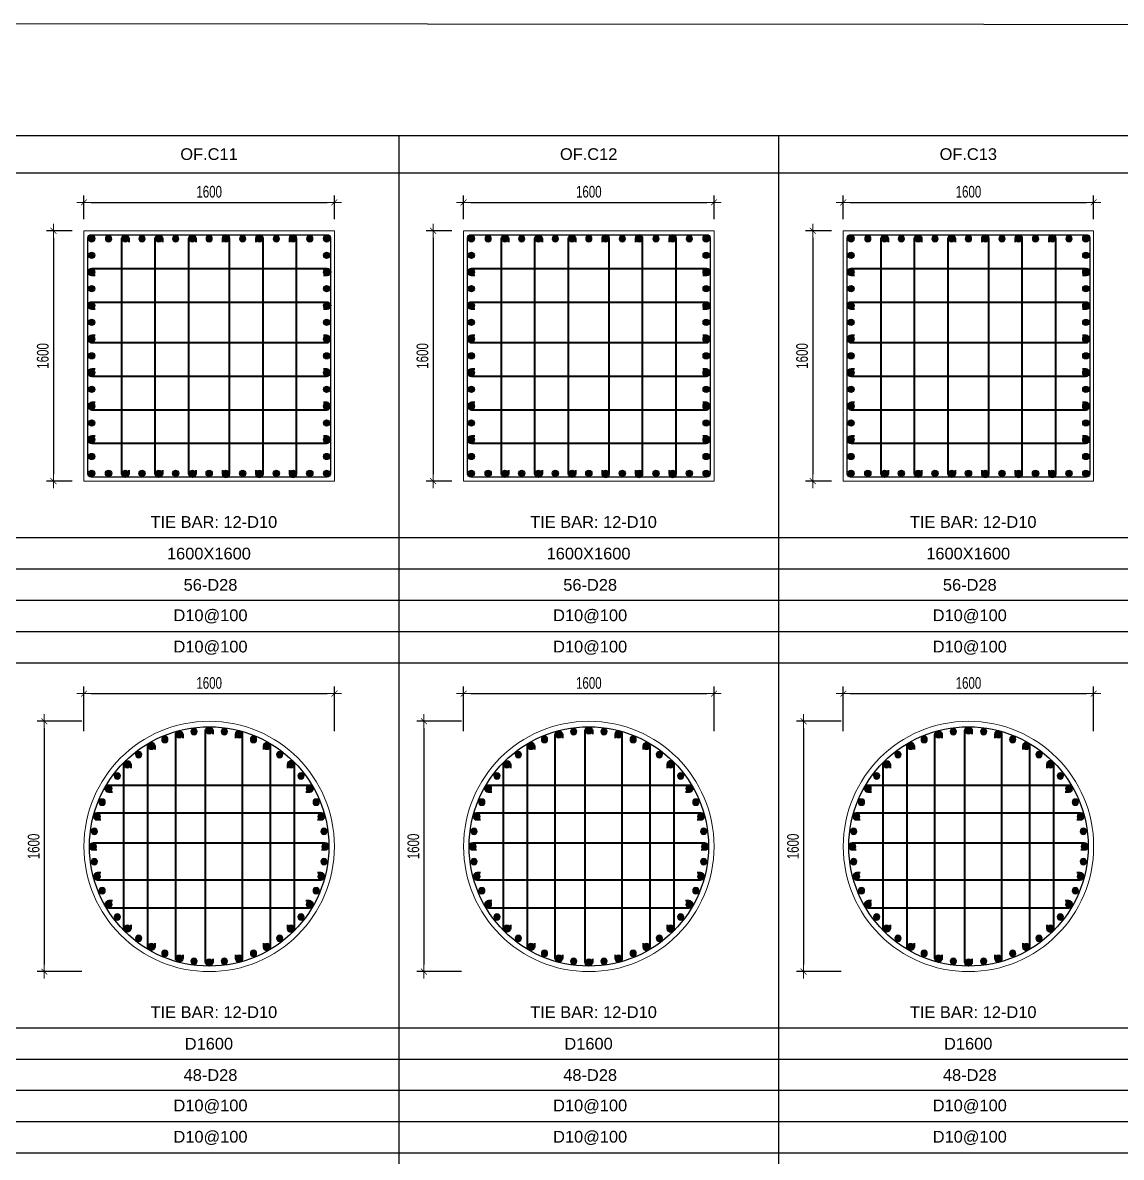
# Model space of a CAD drawing. Header units: millimetres. Extents: x 49323 to 406889, y -6102 to 181761.
# Drawn here: x 315557 to 322577, y 77363 to 84614 of the extents above; entities that cross this region are included whole.
import ezdxf
from ezdxf.enums import TextEntityAlignment as Align

# ---------------------------------------------------------------- set-up
doc = ezdxf.new("R2010")
doc.units = ezdxf.units.MM
doc.linetypes.add('CENTER2', pattern=[1.125, 0.75, -0.125, 0.125, -0.125])
doc.layers.get('Defpoints').update_dxf_attribs({"color": 151, "lineweight": 9})
for name, color, linetype in [('2', 2, 'Continuous'), ('A-ANNO-LEAD', 4, 'Continuous'), ('CEN', 1, 'CENTER2'), ('STL', 3, 'Continuous'), ('TIT1', 3, 'Continuous')]:
    doc.layers.add(name, color=color, linetype=linetype)
for name, color, linetype, lineweight in [('NDC_S_CONTINUOUS', 3, 'Continuous', 20), ('NDC_S_DIM', 1, 'Continuous', 15), ('NDC_S_STIRRUP', 4, 'Continuous', 40)]:
    doc.layers.add(name, color=color, linetype=linetype, lineweight=lineweight)
doc.styles.add('NDC_ARIAL', font='arial.ttf', dxfattribs={"width": 0.85})
doc.styles.add('NDC_DIM', font='', dxfattribs={"width": 0.75})
doc.styles.get('NDC_DIM').set_extended_font_data('Dotum')
doc.dimstyles.new('NDC_dim_30', dxfattribs={"dimscale": 30, "dimtxt": 2.5, "dimasz": 1.5, "dimexe": 1.5, "dimexo": 2.5, "dimgap": 1, "dimtad": 1, "dimdec": 0, "dimzin": 0, "dimdsep": 46, "dimtxsty": 'NDC_DIM', "dimblk": 'DIMMARK', "dimcen": 0.09, "dimdle": 1.2, "dimclrd": 1, "dimclre": 1, "dimclrt": 3, "dimadec": 0, "dimazin": 0, "dimtfac": 1, "dimtdec": 0, "dimtix": 1, "dimtofl": 0, "dimtmove": 0, "dimatfit": 3, "dimfxl": 8, "dimfxlon": 1, "dimtolj": 1, "dimtzin": 0, "dimarcsym": 0})

# ---------------------------------------------------------------- blocks, each defined once
blk = doc.blocks.new('8')
at = {"layer": '2'}
blk.add_hatch(color=256, dxfattribs=at).paths.add_polyline_path([(20, 0, 0.386127), (1.9, 19.9), (-1.9, 19.9, 0.386127), (-20, 0, 1)])
blk.add_circle((0, 0), 20, dxfattribs=at)
blk = doc.blocks.new('5')
at = {"layer": 'CEN', "rotation": 180}
blk.add_blockref('8', (0, 0), dxfattribs=at)
blk = doc.blocks.new('*U990')
at = {"layer": 'STL', "xscale": -1}
blk.add_blockref('5', (0, 0), dxfattribs=at)
blk = doc.blocks.new('*U991')
at = {"layer": 'NDC_S_DIM', "color": 0, "linetype": 'ByBlock', "lineweight": -2, "transparency": 16777216}
for p, rotation in [((296043.2, 68582), 7.500000000000014), ((296236.4, 68582), 352.5), ((295856.6, 68532), 22.49999999999999), ((295948.3, 68563.1), 15), ((296331.3, 68563.1), 344.9999999999999), ((296423, 68532), 337.4999999999999), ((295689.3, 68435.4), 37.50000000000001), ((295769.8, 68489.2), 29.99999999999999), ((296509.8, 68489.2), 329.9999999999999), ((296590.3, 68435.4), 322.5), ((295616.5, 68371.6), 45.00000000000001), ((296663, 68371.6), 315), ((295552.7, 68298.8), 52.49999999999999), ((296726.9, 68298.8), 307.5), ((295498.9, 68218.4), 59.99999999999999), ((296780.6, 68218.4), 300.0000000000001), ((295456.1, 68131.5), 67.5), ((296823.5, 68131.5), 292.4999999999999), ((295425, 68039.9), 75.00000000000001), ((296854.6, 68039.9), 285), ((295406.1, 67944.9), 82.50000000000001), ((296873.5, 67944.9), 277.5), ((295399.8, 67848.4), 90), ((296879.8, 67848.4), 270), ((295406.1, 67751.8), 97.5), ((296873.5, 67751.8), 262.5), ((295425, 67656.8), 105), ((296854.6, 67656.8), 255), ((295456.1, 67565.2), 112.5), ((296823.5, 67565.2), 247.5), ((295498.9, 67478.4), 120), ((296780.6, 67478.4), 240), ((295552.7, 67397.9), 127.5), ((296726.9, 67397.9), 232.5), ((295616.5, 67325.1), 135), ((296663, 67325.1), 225.0000000000001), ((295689.3, 67261.3), 142.5), ((295769.8, 67207.5), 150), ((296509.8, 67207.5), 210), ((296590.3, 67261.3), 217.5), ((295856.6, 67164.7), 157.5), ((295948.3, 67133.6), 165), ((296331.3, 67133.6), 195), ((296423, 67164.7), 202.5000000000001), ((296043.2, 67114.7), 172.5), ((296139.8, 67108.4), 180), ((296236.4, 67114.7), 187.5)]:
    blk.add_blockref('*U990', p, dxfattribs=dict(at, rotation=rotation))
blk.add_blockref('*U990', (296139.8, 68588.4), dxfattribs=at)
blk = doc.blocks.new('DIMMARK')
at = {"layer": 'NDC_S_DIM', "color": 1}
blk.add_line((-1.5, 0), (1, 0), dxfattribs=at)
at = {"layer": 'NDC_S_DIM', "color": 2, "const_width": 0.1}
blk.add_lwpolyline([(-0.42, -0.42), (0.42, 0.42)], dxfattribs=at)
blk = doc.blocks.new('*D992')
at = {"layer": 'Defpoints', "color": 0, "ltscale": 40, "transparency": 16777216}
for p in [(317548.4, 80326.2), (315948.4, 79349.3), (317548.4, 79349.3)]:
    blk.add_point(p, dxfattribs=at)
at = {"layer": 'NDC_S_DIM', "color": 1, "lineweight": -2, "ltscale": 40, "transparency": 16777216}
for p, q in [((315948.4, 80086.2), (315948.4, 80371.2)), ((317548.4, 80086.2), (317548.4, 80371.2)), ((315993.4, 80326.2), (317503.4, 80326.2))]:
    blk.add_line(p, q, dxfattribs=at)
at = {"layer": 'NDC_S_DIM', "color": 1, "lineweight": -2, "ltscale": 40, "transparency": 16777216, "xscale": 45, "yscale": 45, "zscale": 45, "rotation": 180}
blk.add_blockref('DIMMARK', (315948.4, 80326.2), dxfattribs=at)
at = {"layer": 'NDC_S_DIM', "color": 1, "lineweight": -2, "ltscale": 40, "transparency": 16777216, "xscale": 45, "yscale": 45, "zscale": 45}
blk.add_blockref('DIMMARK', (317548.4, 80326.2), dxfattribs=at)
at = {"layer": 'NDC_S_DIM', "color": 3, "ltscale": 40, "transparency": 16777216, "insert": (316748.4, 80393.7), "char_height": 75, "attachment_point": 5, "style": 'NDC_DIM'}
blk.add_mtext('\\A1;1600', dxfattribs=at)
blk = doc.blocks.new('*D993')
at = {"layer": 'Defpoints', "color": 0, "ltscale": 40, "transparency": 16777216}
for p in [(316748.4, 80149.3), (315694.9, 78549.3), (316748.4, 78549.3)]:
    blk.add_point(p, dxfattribs=at)
at = {"layer": 'NDC_S_DIM', "color": 1, "lineweight": -2, "ltscale": 40, "transparency": 16777216}
for p, q in [((315934.9, 80149.3), (315649.9, 80149.3)), ((315694.9, 80104.3), (315694.9, 78594.3)), ((315934.9, 78549.3), (315649.9, 78549.3))]:
    blk.add_line(p, q, dxfattribs=at)
at = {"layer": 'NDC_S_DIM', "color": 1, "lineweight": -2, "ltscale": 40, "transparency": 16777216, "xscale": 45, "yscale": 45, "zscale": 45}
for p, rotation in [((315694.9, 80149.3), 90), ((315694.9, 78549.3), 270)]:
    blk.add_blockref('DIMMARK', p, dxfattribs=dict(at, rotation=rotation))
at = {"layer": 'NDC_S_DIM', "color": 3, "ltscale": 40, "transparency": 16777216, "insert": (315627.3, 79349.3), "char_height": 75, "attachment_point": 5, "rotation": 90, "style": 'NDC_DIM'}
blk.add_mtext('\\A1;1600', dxfattribs=at)
blk = doc.blocks.new('*D1002')
at = {"layer": 'Defpoints', "color": 0, "ltscale": 40, "transparency": 16777216}
for p in [(317548.4, 83465.5), (315948.4, 83284), (317548.4, 83284)]:
    blk.add_point(p, dxfattribs=at)
at = {"layer": 'NDC_S_DIM', "color": 1, "lineweight": -2, "ltscale": 40, "transparency": 16777216}
for p, q in [((315948.4, 83359), (315948.4, 83510.5)), ((315993.4, 83465.5), (317503.4, 83465.5)), ((317548.4, 83359), (317548.4, 83510.5))]:
    blk.add_line(p, q, dxfattribs=at)
at = {"layer": 'NDC_S_DIM', "color": 1, "lineweight": -2, "ltscale": 40, "transparency": 16777216, "xscale": 45, "yscale": 45, "zscale": 45, "rotation": 180}
blk.add_blockref('DIMMARK', (315948.4, 83465.5), dxfattribs=at)
at = {"layer": 'NDC_S_DIM', "color": 1, "lineweight": -2, "ltscale": 40, "transparency": 16777216, "xscale": 45, "yscale": 45, "zscale": 45}
blk.add_blockref('DIMMARK', (317548.4, 83465.5), dxfattribs=at)
at = {"layer": 'NDC_S_DIM', "color": 3, "ltscale": 40, "transparency": 16777216, "insert": (316748.4, 83533.1), "char_height": 75, "attachment_point": 5, "style": 'NDC_DIM'}
blk.add_mtext('\\A1;1600', dxfattribs=at)
blk = doc.blocks.new('*D1003')
at = {"layer": 'Defpoints', "color": 0, "ltscale": 40, "transparency": 16777216}
for p in [(315948.4, 83284), (315753, 81684), (315948.4, 81684)]:
    blk.add_point(p, dxfattribs=at)
at = {"layer": 'NDC_S_DIM', "color": 1, "lineweight": -2, "ltscale": 40, "transparency": 16777216}
for p, q in [((315873.4, 83284), (315708, 83284)), ((315753, 83239), (315753, 81729)), ((315873.4, 81684), (315708, 81684))]:
    blk.add_line(p, q, dxfattribs=at)
at = {"layer": 'NDC_S_DIM', "color": 1, "lineweight": -2, "ltscale": 40, "transparency": 16777216, "xscale": 45, "yscale": 45, "zscale": 45}
for p, rotation in [((315753, 83284), 90), ((315753, 81684), 270)]:
    blk.add_blockref('DIMMARK', p, dxfattribs=dict(at, rotation=rotation))
at = {"layer": 'NDC_S_DIM', "color": 3, "ltscale": 40, "transparency": 16777216, "insert": (315685.5, 82484), "char_height": 75, "attachment_point": 5, "rotation": 90, "style": 'NDC_DIM'}
blk.add_mtext('\\A1;1600', dxfattribs=at)
blk = doc.blocks.new('*U998')
at = {"layer": 'STL', "xscale": -1, "rotation": 270}
blk.add_blockref('5', (0, 0), dxfattribs=at)
blk = doc.blocks.new('*U999')
at = {"layer": 'NDC_S_DIM', "color": 0, "linetype": 'ByBlock', "lineweight": -2, "transparency": 16777216}
for p in [(308769.8, 80184.3), (308877, 80184.3), (308984.2, 80184.3), (309091.4, 80184.3), (309198.6, 80184.3), (309305.7, 80184.3), (309412.9, 80184.3), (309520.1, 80184.3), (309627.3, 80184.3), (309734.4, 80184.3), (309841.6, 80184.3), (309948.8, 80184.3), (310056, 80184.3), (310163.1, 80184.3), (310270.3, 80184.3)]:
    blk.add_blockref('*U998', p, dxfattribs=at)
blk = doc.blocks.new('*U1000')
at = {"layer": 'STL', "xscale": -1, "rotation": 270}
blk.add_blockref('5', (0, 0), dxfattribs=at)
blk = doc.blocks.new('*U1001')
at = {"layer": 'NDC_S_DIM', "color": 0, "linetype": 'ByBlock', "lineweight": -2, "transparency": 16777216}
for p in [(308769.8, 80184.3), (308877, 80184.3), (308984.2, 80184.3), (309091.4, 80184.3), (309198.6, 80184.3), (309305.7, 80184.3), (309412.9, 80184.3), (309520.1, 80184.3), (309627.3, 80184.3), (309734.4, 80184.3), (309841.6, 80184.3), (309948.8, 80184.3), (310056, 80184.3), (310163.1, 80184.3), (310270.3, 80184.3)]:
    blk.add_blockref('*U1000', p, dxfattribs=at)
blk = doc.blocks.new('*U994')
at = {"layer": 'STL', "xscale": -1, "rotation": 270}
blk.add_blockref('5', (0, 0), dxfattribs=at)
blk = doc.blocks.new('*U995')
at = {"layer": 'NDC_S_DIM', "color": 0, "linetype": 'ByBlock', "lineweight": -2, "transparency": 16777216}
for p in [(308769.8, 80184.3), (308877, 80184.3), (308984.2, 80184.3), (309091.4, 80184.3), (309198.6, 80184.3), (309305.7, 80184.3), (309412.9, 80184.3), (309520.1, 80184.3), (309627.3, 80184.3), (309734.4, 80184.3), (309841.6, 80184.3), (309948.8, 80184.3), (310056, 80184.3), (310163.1, 80184.3), (310270.3, 80184.3)]:
    blk.add_blockref('*U994', p, dxfattribs=at)
blk = doc.blocks.new('*U996')
at = {"layer": 'STL', "xscale": -1, "rotation": 270}
blk.add_blockref('5', (0, 0), dxfattribs=at)
blk = doc.blocks.new('*U997')
at = {"layer": 'NDC_S_DIM', "color": 0, "linetype": 'ByBlock', "lineweight": -2, "transparency": 16777216}
for p in [(308769.8, 80184.3), (308877, 80184.3), (308984.2, 80184.3), (309091.4, 80184.3), (309198.6, 80184.3), (309305.7, 80184.3), (309412.9, 80184.3), (309520.1, 80184.3), (309627.3, 80184.3), (309734.4, 80184.3), (309841.6, 80184.3), (309948.8, 80184.3), (310056, 80184.3), (310163.1, 80184.3), (310270.3, 80184.3)]:
    blk.add_blockref('*U996', p, dxfattribs=at)
blk = doc.blocks.new('*U1058')
at = {"layer": 'STL', "xscale": -1}
blk.add_blockref('5', (0, 0), dxfattribs=at)
blk = doc.blocks.new('*U1059')
at = {"layer": 'NDC_S_DIM', "color": 0, "linetype": 'ByBlock', "lineweight": -2, "transparency": 16777216}
for p, rotation in [((296043.2, 68582), 7.500000000000014), ((296236.4, 68582), 352.5), ((295856.6, 68532), 22.49999999999999), ((295948.3, 68563.1), 15), ((296331.3, 68563.1), 344.9999999999999), ((296423, 68532), 337.4999999999999), ((295689.3, 68435.4), 37.50000000000001), ((295769.8, 68489.2), 29.99999999999999), ((296509.8, 68489.2), 329.9999999999999), ((296590.3, 68435.4), 322.5), ((295616.5, 68371.6), 45.00000000000001), ((296663, 68371.6), 315), ((295552.7, 68298.8), 52.49999999999999), ((296726.9, 68298.8), 307.5), ((295498.9, 68218.4), 59.99999999999999), ((296780.6, 68218.4), 300.0000000000001), ((295456.1, 68131.5), 67.5), ((296823.5, 68131.5), 292.4999999999999), ((295425, 68039.9), 75.00000000000001), ((296854.6, 68039.9), 285), ((295406.1, 67944.9), 82.50000000000001), ((296873.5, 67944.9), 277.5), ((295399.8, 67848.4), 90), ((296879.8, 67848.4), 270), ((295406.1, 67751.8), 97.5), ((296873.5, 67751.8), 262.5), ((295425, 67656.8), 105), ((296854.6, 67656.8), 255), ((295456.1, 67565.2), 112.5), ((296823.5, 67565.2), 247.5), ((295498.9, 67478.4), 120), ((296780.6, 67478.4), 240), ((295552.7, 67397.9), 127.5), ((296726.9, 67397.9), 232.5), ((295616.5, 67325.1), 135), ((296663, 67325.1), 225.0000000000001), ((295689.3, 67261.3), 142.5), ((295769.8, 67207.5), 150), ((296509.8, 67207.5), 210), ((296590.3, 67261.3), 217.5), ((295856.6, 67164.7), 157.5), ((295948.3, 67133.6), 165), ((296331.3, 67133.6), 195), ((296423, 67164.7), 202.5000000000001), ((296043.2, 67114.7), 172.5), ((296139.8, 67108.4), 180), ((296236.4, 67114.7), 187.5)]:
    blk.add_blockref('*U1058', p, dxfattribs=dict(at, rotation=rotation))
blk.add_blockref('*U1058', (296139.8, 68588.4), dxfattribs=at)
blk = doc.blocks.new('*D1072')
at = {"layer": 'Defpoints', "color": 0, "ltscale": 40, "transparency": 16777216}
for p in [(319974.5, 80326.2), (318374.5, 79349.3), (319974.5, 79349.3)]:
    blk.add_point(p, dxfattribs=at)
at = {"layer": 'NDC_S_DIM', "color": 1, "lineweight": -2, "ltscale": 40, "transparency": 16777216}
for p, q in [((318374.5, 80086.2), (318374.5, 80371.2)), ((319974.5, 80086.2), (319974.5, 80371.2)), ((318419.5, 80326.2), (319929.5, 80326.2))]:
    blk.add_line(p, q, dxfattribs=at)
at = {"layer": 'NDC_S_DIM', "color": 1, "lineweight": -2, "ltscale": 40, "transparency": 16777216, "xscale": 45, "yscale": 45, "zscale": 45, "rotation": 180}
blk.add_blockref('DIMMARK', (318374.5, 80326.2), dxfattribs=at)
at = {"layer": 'NDC_S_DIM', "color": 1, "lineweight": -2, "ltscale": 40, "transparency": 16777216, "xscale": 45, "yscale": 45, "zscale": 45}
blk.add_blockref('DIMMARK', (319974.5, 80326.2), dxfattribs=at)
at = {"layer": 'NDC_S_DIM', "color": 3, "ltscale": 40, "transparency": 16777216, "insert": (319174.5, 80393.7), "char_height": 75, "attachment_point": 5, "style": 'NDC_DIM'}
blk.add_mtext('\\A1;1600', dxfattribs=at)
blk = doc.blocks.new('*D1073')
at = {"layer": 'Defpoints', "color": 0, "ltscale": 40, "transparency": 16777216}
for p in [(319174.5, 80149.3), (318120.9, 78549.3), (319174.5, 78549.3)]:
    blk.add_point(p, dxfattribs=at)
at = {"layer": 'NDC_S_DIM', "color": 1, "lineweight": -2, "ltscale": 40, "transparency": 16777216}
for p, q in [((318360.9, 80149.3), (318075.9, 80149.3)), ((318120.9, 80104.3), (318120.9, 78594.3)), ((318360.9, 78549.3), (318075.9, 78549.3))]:
    blk.add_line(p, q, dxfattribs=at)
at = {"layer": 'NDC_S_DIM', "color": 1, "lineweight": -2, "ltscale": 40, "transparency": 16777216, "xscale": 45, "yscale": 45, "zscale": 45}
for p, rotation in [((318120.9, 80149.3), 90), ((318120.9, 78549.3), 270)]:
    blk.add_blockref('DIMMARK', p, dxfattribs=dict(at, rotation=rotation))
at = {"layer": 'NDC_S_DIM', "color": 3, "ltscale": 40, "transparency": 16777216, "insert": (318053.4, 79349.3), "char_height": 75, "attachment_point": 5, "rotation": 90, "style": 'NDC_DIM'}
blk.add_mtext('\\A1;1600', dxfattribs=at)
blk = doc.blocks.new('*D1074')
at = {"layer": 'Defpoints', "color": 0, "ltscale": 40, "transparency": 16777216}
for p in [(319974.5, 83465.5), (318374.5, 83284), (319974.5, 83284)]:
    blk.add_point(p, dxfattribs=at)
at = {"layer": 'NDC_S_DIM', "color": 1, "lineweight": -2, "ltscale": 40, "transparency": 16777216}
for p, q in [((318374.5, 83359), (318374.5, 83510.5)), ((318419.5, 83465.5), (319929.5, 83465.5)), ((319974.5, 83359), (319974.5, 83510.5))]:
    blk.add_line(p, q, dxfattribs=at)
at = {"layer": 'NDC_S_DIM', "color": 1, "lineweight": -2, "ltscale": 40, "transparency": 16777216, "xscale": 45, "yscale": 45, "zscale": 45, "rotation": 180}
blk.add_blockref('DIMMARK', (318374.5, 83465.5), dxfattribs=at)
at = {"layer": 'NDC_S_DIM', "color": 1, "lineweight": -2, "ltscale": 40, "transparency": 16777216, "xscale": 45, "yscale": 45, "zscale": 45}
blk.add_blockref('DIMMARK', (319974.5, 83465.5), dxfattribs=at)
at = {"layer": 'NDC_S_DIM', "color": 3, "ltscale": 40, "transparency": 16777216, "insert": (319174.5, 83533.1), "char_height": 75, "attachment_point": 5, "style": 'NDC_DIM'}
blk.add_mtext('\\A1;1600', dxfattribs=at)
blk = doc.blocks.new('*D1075')
at = {"layer": 'Defpoints', "color": 0, "ltscale": 40, "transparency": 16777216}
for p in [(318374.5, 83284), (318179.1, 81684), (318374.5, 81684)]:
    blk.add_point(p, dxfattribs=at)
at = {"layer": 'NDC_S_DIM', "color": 1, "lineweight": -2, "ltscale": 40, "transparency": 16777216}
for p, q in [((318299.5, 83284), (318134.1, 83284)), ((318179.1, 83239), (318179.1, 81729)), ((318299.5, 81684), (318134.1, 81684))]:
    blk.add_line(p, q, dxfattribs=at)
at = {"layer": 'NDC_S_DIM', "color": 1, "lineweight": -2, "ltscale": 40, "transparency": 16777216, "xscale": 45, "yscale": 45, "zscale": 45}
for p, rotation in [((318179.1, 83284), 90), ((318179.1, 81684), 270)]:
    blk.add_blockref('DIMMARK', p, dxfattribs=dict(at, rotation=rotation))
at = {"layer": 'NDC_S_DIM', "color": 3, "ltscale": 40, "transparency": 16777216, "insert": (318111.5, 82484), "char_height": 75, "attachment_point": 5, "rotation": 90, "style": 'NDC_DIM'}
blk.add_mtext('\\A1;1600', dxfattribs=at)
blk = doc.blocks.new('*U1064')
at = {"layer": 'STL', "xscale": -1, "rotation": 270}
blk.add_blockref('5', (0, 0), dxfattribs=at)
blk = doc.blocks.new('*U1065')
at = {"layer": 'NDC_S_DIM', "color": 0, "linetype": 'ByBlock', "lineweight": -2, "transparency": 16777216}
for p in [(308769.8, 80184.3), (308877, 80184.3), (308984.2, 80184.3), (309091.4, 80184.3), (309198.6, 80184.3), (309305.7, 80184.3), (309412.9, 80184.3), (309520.1, 80184.3), (309627.3, 80184.3), (309734.4, 80184.3), (309841.6, 80184.3), (309948.8, 80184.3), (310056, 80184.3), (310163.1, 80184.3), (310270.3, 80184.3)]:
    blk.add_blockref('*U1064', p, dxfattribs=at)
blk = doc.blocks.new('*U1066')
at = {"layer": 'STL', "xscale": -1, "rotation": 270}
blk.add_blockref('5', (0, 0), dxfattribs=at)
blk = doc.blocks.new('*U1067')
at = {"layer": 'NDC_S_DIM', "color": 0, "linetype": 'ByBlock', "lineweight": -2, "transparency": 16777216}
for p in [(308769.8, 80184.3), (308877, 80184.3), (308984.2, 80184.3), (309091.4, 80184.3), (309198.6, 80184.3), (309305.7, 80184.3), (309412.9, 80184.3), (309520.1, 80184.3), (309627.3, 80184.3), (309734.4, 80184.3), (309841.6, 80184.3), (309948.8, 80184.3), (310056, 80184.3), (310163.1, 80184.3), (310270.3, 80184.3)]:
    blk.add_blockref('*U1066', p, dxfattribs=at)
blk = doc.blocks.new('*U1060')
at = {"layer": 'STL', "xscale": -1, "rotation": 270}
blk.add_blockref('5', (0, 0), dxfattribs=at)
blk = doc.blocks.new('*U1061')
at = {"layer": 'NDC_S_DIM', "color": 0, "linetype": 'ByBlock', "lineweight": -2, "transparency": 16777216}
for p in [(308769.8, 80184.3), (308877, 80184.3), (308984.2, 80184.3), (309091.4, 80184.3), (309198.6, 80184.3), (309305.7, 80184.3), (309412.9, 80184.3), (309520.1, 80184.3), (309627.3, 80184.3), (309734.4, 80184.3), (309841.6, 80184.3), (309948.8, 80184.3), (310056, 80184.3), (310163.1, 80184.3), (310270.3, 80184.3)]:
    blk.add_blockref('*U1060', p, dxfattribs=at)
blk = doc.blocks.new('*U1062')
at = {"layer": 'STL', "xscale": -1, "rotation": 270}
blk.add_blockref('5', (0, 0), dxfattribs=at)
blk = doc.blocks.new('*U1063')
at = {"layer": 'NDC_S_DIM', "color": 0, "linetype": 'ByBlock', "lineweight": -2, "transparency": 16777216}
for p in [(308769.8, 80184.3), (308877, 80184.3), (308984.2, 80184.3), (309091.4, 80184.3), (309198.6, 80184.3), (309305.7, 80184.3), (309412.9, 80184.3), (309520.1, 80184.3), (309627.3, 80184.3), (309734.4, 80184.3), (309841.6, 80184.3), (309948.8, 80184.3), (310056, 80184.3), (310163.1, 80184.3), (310270.3, 80184.3)]:
    blk.add_blockref('*U1062', p, dxfattribs=at)
blk = doc.blocks.new('*U1080')
at = {"layer": 'STL', "xscale": -1}
blk.add_blockref('5', (0, 0), dxfattribs=at)
blk = doc.blocks.new('*U1081')
at = {"layer": 'NDC_S_DIM', "color": 0, "linetype": 'ByBlock', "lineweight": -2, "transparency": 16777216}
for p, rotation in [((296043.2, 68582), 7.500000000000014), ((296236.4, 68582), 352.5), ((295856.6, 68532), 22.49999999999999), ((295948.3, 68563.1), 15), ((296331.3, 68563.1), 344.9999999999999), ((296423, 68532), 337.4999999999999), ((295689.3, 68435.4), 37.50000000000001), ((295769.8, 68489.2), 29.99999999999999), ((296509.8, 68489.2), 329.9999999999999), ((296590.3, 68435.4), 322.5), ((295616.5, 68371.6), 45.00000000000001), ((296663, 68371.6), 315), ((295552.7, 68298.8), 52.49999999999999), ((296726.9, 68298.8), 307.5), ((295498.9, 68218.4), 59.99999999999999), ((296780.6, 68218.4), 300.0000000000001), ((295456.1, 68131.5), 67.5), ((296823.5, 68131.5), 292.4999999999999), ((295425, 68039.9), 75.00000000000001), ((296854.6, 68039.9), 285), ((295406.1, 67944.9), 82.50000000000001), ((296873.5, 67944.9), 277.5), ((295399.8, 67848.4), 90), ((296879.8, 67848.4), 270), ((295406.1, 67751.8), 97.5), ((296873.5, 67751.8), 262.5), ((295425, 67656.8), 105), ((296854.6, 67656.8), 255), ((295456.1, 67565.2), 112.5), ((296823.5, 67565.2), 247.5), ((295498.9, 67478.4), 120), ((296780.6, 67478.4), 240), ((295552.7, 67397.9), 127.5), ((296726.9, 67397.9), 232.5), ((295616.5, 67325.1), 135), ((296663, 67325.1), 225.0000000000001), ((295689.3, 67261.3), 142.5), ((295769.8, 67207.5), 150), ((296509.8, 67207.5), 210), ((296590.3, 67261.3), 217.5), ((295856.6, 67164.7), 157.5), ((295948.3, 67133.6), 165), ((296331.3, 67133.6), 195), ((296423, 67164.7), 202.5000000000001), ((296043.2, 67114.7), 172.5), ((296139.8, 67108.4), 180), ((296236.4, 67114.7), 187.5)]:
    blk.add_blockref('*U1080', p, dxfattribs=dict(at, rotation=rotation))
blk.add_blockref('*U1080', (296139.8, 68588.4), dxfattribs=at)
blk = doc.blocks.new('*D1094')
at = {"layer": 'Defpoints', "color": 0, "ltscale": 40, "transparency": 16777216}
for p in [(322400.6, 80326.2), (320800.6, 79349.3), (322400.6, 79349.3)]:
    blk.add_point(p, dxfattribs=at)
at = {"layer": 'NDC_S_DIM', "color": 1, "lineweight": -2, "ltscale": 40, "transparency": 16777216}
for p, q in [((320800.6, 80086.2), (320800.6, 80371.2)), ((322400.6, 80086.2), (322400.6, 80371.2)), ((320845.6, 80326.2), (322355.6, 80326.2))]:
    blk.add_line(p, q, dxfattribs=at)
at = {"layer": 'NDC_S_DIM', "color": 1, "lineweight": -2, "ltscale": 40, "transparency": 16777216, "xscale": 45, "yscale": 45, "zscale": 45, "rotation": 180}
blk.add_blockref('DIMMARK', (320800.6, 80326.2), dxfattribs=at)
at = {"layer": 'NDC_S_DIM', "color": 1, "lineweight": -2, "ltscale": 40, "transparency": 16777216, "xscale": 45, "yscale": 45, "zscale": 45}
blk.add_blockref('DIMMARK', (322400.6, 80326.2), dxfattribs=at)
at = {"layer": 'NDC_S_DIM', "color": 3, "ltscale": 40, "transparency": 16777216, "insert": (321600.6, 80393.7), "char_height": 75, "attachment_point": 5, "style": 'NDC_DIM'}
blk.add_mtext('\\A1;1600', dxfattribs=at)
blk = doc.blocks.new('*D1095')
at = {"layer": 'Defpoints', "color": 0, "ltscale": 40, "transparency": 16777216}
for p in [(321600.6, 80149.3), (320547, 78549.3), (321600.6, 78549.3)]:
    blk.add_point(p, dxfattribs=at)
at = {"layer": 'NDC_S_DIM', "color": 1, "lineweight": -2, "ltscale": 40, "transparency": 16777216}
for p, q in [((320787, 80149.3), (320502, 80149.3)), ((320547, 80104.3), (320547, 78594.3)), ((320787, 78549.3), (320502, 78549.3))]:
    blk.add_line(p, q, dxfattribs=at)
at = {"layer": 'NDC_S_DIM', "color": 1, "lineweight": -2, "ltscale": 40, "transparency": 16777216, "xscale": 45, "yscale": 45, "zscale": 45}
for p, rotation in [((320547, 80149.3), 90), ((320547, 78549.3), 270)]:
    blk.add_blockref('DIMMARK', p, dxfattribs=dict(at, rotation=rotation))
at = {"layer": 'NDC_S_DIM', "color": 3, "ltscale": 40, "transparency": 16777216, "insert": (320479.5, 79349.3), "char_height": 75, "attachment_point": 5, "rotation": 90, "style": 'NDC_DIM'}
blk.add_mtext('\\A1;1600', dxfattribs=at)
blk = doc.blocks.new('*D1096')
at = {"layer": 'Defpoints', "color": 0, "ltscale": 40, "transparency": 16777216}
for p in [(322400.6, 83465.5), (320800.6, 83284), (322400.6, 83284)]:
    blk.add_point(p, dxfattribs=at)
at = {"layer": 'NDC_S_DIM', "color": 1, "lineweight": -2, "ltscale": 40, "transparency": 16777216}
for p, q in [((320800.6, 83359), (320800.6, 83510.5)), ((320845.6, 83465.5), (322355.6, 83465.5)), ((322400.6, 83359), (322400.6, 83510.5))]:
    blk.add_line(p, q, dxfattribs=at)
at = {"layer": 'NDC_S_DIM', "color": 1, "lineweight": -2, "ltscale": 40, "transparency": 16777216, "xscale": 45, "yscale": 45, "zscale": 45, "rotation": 180}
blk.add_blockref('DIMMARK', (320800.6, 83465.5), dxfattribs=at)
at = {"layer": 'NDC_S_DIM', "color": 1, "lineweight": -2, "ltscale": 40, "transparency": 16777216, "xscale": 45, "yscale": 45, "zscale": 45}
blk.add_blockref('DIMMARK', (322400.6, 83465.5), dxfattribs=at)
at = {"layer": 'NDC_S_DIM', "color": 3, "ltscale": 40, "transparency": 16777216, "insert": (321600.6, 83533.1), "char_height": 75, "attachment_point": 5, "style": 'NDC_DIM'}
blk.add_mtext('\\A1;1600', dxfattribs=at)
blk = doc.blocks.new('*D1097')
at = {"layer": 'Defpoints', "color": 0, "ltscale": 40, "transparency": 16777216}
for p in [(320800.6, 83284), (320605.2, 81684), (320800.6, 81684)]:
    blk.add_point(p, dxfattribs=at)
at = {"layer": 'NDC_S_DIM', "color": 1, "lineweight": -2, "ltscale": 40, "transparency": 16777216}
for p, q in [((320725.6, 83284), (320560.2, 83284)), ((320605.2, 83239), (320605.2, 81729)), ((320725.6, 81684), (320560.2, 81684))]:
    blk.add_line(p, q, dxfattribs=at)
at = {"layer": 'NDC_S_DIM', "color": 1, "lineweight": -2, "ltscale": 40, "transparency": 16777216, "xscale": 45, "yscale": 45, "zscale": 45}
for p, rotation in [((320605.2, 83284), 90), ((320605.2, 81684), 270)]:
    blk.add_blockref('DIMMARK', p, dxfattribs=dict(at, rotation=rotation))
at = {"layer": 'NDC_S_DIM', "color": 3, "ltscale": 40, "transparency": 16777216, "insert": (320537.6, 82484), "char_height": 75, "attachment_point": 5, "rotation": 90, "style": 'NDC_DIM'}
blk.add_mtext('\\A1;1600', dxfattribs=at)
blk = doc.blocks.new('*U1086')
at = {"layer": 'STL', "xscale": -1, "rotation": 270}
blk.add_blockref('5', (0, 0), dxfattribs=at)
blk = doc.blocks.new('*U1087')
at = {"layer": 'NDC_S_DIM', "color": 0, "linetype": 'ByBlock', "lineweight": -2, "transparency": 16777216}
for p in [(308769.8, 80184.3), (308877, 80184.3), (308984.2, 80184.3), (309091.4, 80184.3), (309198.6, 80184.3), (309305.7, 80184.3), (309412.9, 80184.3), (309520.1, 80184.3), (309627.3, 80184.3), (309734.4, 80184.3), (309841.6, 80184.3), (309948.8, 80184.3), (310056, 80184.3), (310163.1, 80184.3), (310270.3, 80184.3)]:
    blk.add_blockref('*U1086', p, dxfattribs=at)
blk = doc.blocks.new('*U1088')
at = {"layer": 'STL', "xscale": -1, "rotation": 270}
blk.add_blockref('5', (0, 0), dxfattribs=at)
blk = doc.blocks.new('*U1089')
at = {"layer": 'NDC_S_DIM', "color": 0, "linetype": 'ByBlock', "lineweight": -2, "transparency": 16777216}
for p in [(308769.8, 80184.3), (308877, 80184.3), (308984.2, 80184.3), (309091.4, 80184.3), (309198.6, 80184.3), (309305.7, 80184.3), (309412.9, 80184.3), (309520.1, 80184.3), (309627.3, 80184.3), (309734.4, 80184.3), (309841.6, 80184.3), (309948.8, 80184.3), (310056, 80184.3), (310163.1, 80184.3), (310270.3, 80184.3)]:
    blk.add_blockref('*U1088', p, dxfattribs=at)
blk = doc.blocks.new('*U1082')
at = {"layer": 'STL', "xscale": -1, "rotation": 270}
blk.add_blockref('5', (0, 0), dxfattribs=at)
blk = doc.blocks.new('*U1083')
at = {"layer": 'NDC_S_DIM', "color": 0, "linetype": 'ByBlock', "lineweight": -2, "transparency": 16777216}
for p in [(308769.8, 80184.3), (308877, 80184.3), (308984.2, 80184.3), (309091.4, 80184.3), (309198.6, 80184.3), (309305.7, 80184.3), (309412.9, 80184.3), (309520.1, 80184.3), (309627.3, 80184.3), (309734.4, 80184.3), (309841.6, 80184.3), (309948.8, 80184.3), (310056, 80184.3), (310163.1, 80184.3), (310270.3, 80184.3)]:
    blk.add_blockref('*U1082', p, dxfattribs=at)
blk = doc.blocks.new('*U1084')
at = {"layer": 'STL', "xscale": -1, "rotation": 270}
blk.add_blockref('5', (0, 0), dxfattribs=at)
blk = doc.blocks.new('*U1085')
at = {"layer": 'NDC_S_DIM', "color": 0, "linetype": 'ByBlock', "lineweight": -2, "transparency": 16777216}
for p in [(308769.8, 80184.3), (308877, 80184.3), (308984.2, 80184.3), (309091.4, 80184.3), (309198.6, 80184.3), (309305.7, 80184.3), (309412.9, 80184.3), (309520.1, 80184.3), (309627.3, 80184.3), (309734.4, 80184.3), (309841.6, 80184.3), (309948.8, 80184.3), (310056, 80184.3), (310163.1, 80184.3), (310270.3, 80184.3)]:
    blk.add_blockref('*U1084', p, dxfattribs=at)

msp = doc.modelspace()

# ---------------------------------------------------------------- linework, layer by layer
at = {"layer": 'A-ANNO-LEAD'}
msp.add_lwpolyline([(303919.1, 67994), (325254.1, 67980.8), (325254.1, 84600.8), (303919.1, 84614)], close=True, dxfattribs=at)
at = {"layer": 'NDC_S_CONTINUOUS', "ltscale": 70}
for points in [[(317548.4, 83284), (317548.4, 81684), (315948.4, 81684), (315948.4, 83284), (317548.4, 83284)], [(319974.5, 83284), (319974.5, 81684), (318374.5, 81684), (318374.5, 83284), (319974.5, 83284)], [(322400.6, 83284), (322400.6, 81684), (320800.6, 81684), (320800.6, 83284), (322400.6, 83284)]]:
    msp.add_lwpolyline(points, dxfattribs=at)
for centre in [(316748.4, 79349.3), (319174.5, 79349.3), (321600.6, 79349.3)]:
    msp.add_circle(centre, 800, dxfattribs=at)
at = {"layer": 'NDC_S_STIRRUP', "lineweight": -2, "ltscale": 1000}
for points in [[(317523.4, 83239), (317523.4, 81729, -0.414214), (317503.4, 81709), (315993.4, 81709, -0.414214), (315973.4, 81729), (315973.4, 83239, -0.414214), (315993.4, 83259), (317503.4, 83259, -0.414214)], [(319949.5, 83239), (319949.5, 81729, -0.414214), (319929.5, 81709), (318419.5, 81709, -0.414214), (318399.5, 81729), (318399.5, 83239, -0.414214), (318419.5, 83259), (319929.5, 83259, -0.414214)], [(322375.6, 83239), (322375.6, 81729, -0.414214), (322355.6, 81709), (320845.6, 81709, -0.414214), (320825.6, 81729), (320825.6, 83239, -0.414214), (320845.6, 83259), (322355.6, 83259, -0.414214)]]:
    msp.add_lwpolyline(points, format="xyb", close=True, dxfattribs=at)
at = {"layer": 'NDC_S_STIRRUP'}
for points in [[(316235, 81753.6), (316235, 81731.4, -1), (316190, 81731.4), (316190, 83233.5, -1), (316235, 83233.5), (316235, 83211.3)], [(316449.3, 81753.6), (316449.3, 81731.4, -1), (316404.3, 81731.4), (316404.3, 83233.5, -1), (316449.3, 83233.5), (316449.3, 83211.3)], [(316663.7, 81753.6), (316663.7, 81731.4, -1), (316618.7, 81731.4), (316618.7, 83233.5, -1), (316663.7, 83233.5), (316663.7, 83211.3)], [(316833, 81753.6), (316833, 81731.4, 1), (316878.1, 81731.4), (316878.1, 83233.5, 1), (316833, 83233.5), (316833, 83211.3)], [(317047.4, 81753.6), (317047.4, 81731.4, 1), (317092.4, 81731.4), (317092.4, 83233.5, 1), (317047.4, 83233.5), (317047.4, 83211.3)], [(317261.7, 81753.6), (317261.7, 81731.4, 1), (317306.8, 81731.4), (317306.8, 83233.5, 1), (317261.7, 83233.5), (317261.7, 83211.3)], [(318661.1, 81753.6), (318661.1, 81731.4, -1), (318616.1, 81731.4), (318616.1, 83233.5, -1), (318661.1, 83233.5), (318661.1, 83211.3)], [(318875.4, 81753.6), (318875.4, 81731.4, -1), (318830.4, 81731.4), (318830.4, 83233.5, -1), (318875.4, 83233.5), (318875.4, 83211.3)], [(319089.8, 81753.6), (319089.8, 81731.4, -1), (319044.8, 81731.4), (319044.8, 83233.5, -1), (319089.8, 83233.5), (319089.8, 83211.3)], [(319259.1, 81753.6), (319259.1, 81731.4, 1), (319304.1, 81731.4), (319304.1, 83233.5, 1), (319259.1, 83233.5), (319259.1, 83211.3)], [(319473.5, 81753.6), (319473.5, 81731.4, 1), (319518.5, 81731.4), (319518.5, 83233.5, 1), (319473.5, 83233.5), (319473.5, 83211.3)], [(319687.8, 81753.6), (319687.8, 81731.4, 1), (319732.9, 81731.4), (319732.9, 83233.5, 1), (319687.8, 83233.5), (319687.8, 83211.3)], [(321087.2, 81753.6), (321087.2, 81731.4, -1), (321042.2, 81731.4), (321042.2, 83233.5, -1), (321087.2, 83233.5), (321087.2, 83211.3)], [(321301.5, 81753.6), (321301.5, 81731.4, -1), (321256.5, 81731.4), (321256.5, 83233.5, -1), (321301.5, 83233.5), (321301.5, 83211.3)], [(321515.9, 81753.6), (321515.9, 81731.4, -1), (321470.9, 81731.4), (321470.9, 83233.5, -1), (321515.9, 83233.5), (321515.9, 83211.3)], [(321685.2, 81753.6), (321685.2, 81731.4, 1), (321730.2, 81731.4), (321730.2, 83233.5, 1), (321685.2, 83233.5), (321685.2, 83211.3)], [(321899.6, 81753.6), (321899.6, 81731.4, 1), (321944.6, 81731.4), (321944.6, 83233.5, 1), (321899.6, 83233.5), (321899.6, 83211.3)], [(322113.9, 81753.6), (322113.9, 81731.4, 1), (322158.9, 81731.4), (322158.9, 83233.5, 1), (322113.9, 83233.5), (322113.9, 83211.3)], [(316020.3, 82998.1), (315998.1, 82998.1, -1), (315998.1, 83043.1), (317500.2, 83043.1, -1), (317500.2, 82998.1), (317478, 82998.1)], [(318446.4, 82998.1), (318424.2, 82998.1, -1), (318424.2, 83043.1), (319926.3, 83043.1, -1), (319926.3, 82998.1), (319904.1, 82998.1)], [(320872.5, 82998.1), (320850.3, 82998.1, -1), (320850.3, 83043.1), (322352.4, 83043.1, -1), (322352.4, 82998.1), (322330.2, 82998.1)], [(316020.3, 82783.7), (315998.1, 82783.7, -1), (315998.1, 82828.7), (317500.2, 82828.7, -1), (317500.2, 82783.7), (317478, 82783.7)], [(318446.4, 82783.7), (318424.2, 82783.7, -1), (318424.2, 82828.7), (319926.3, 82828.7, -1), (319926.3, 82783.7), (319904.1, 82783.7)], [(320872.5, 82783.7), (320850.3, 82783.7, -1), (320850.3, 82828.7), (322352.4, 82828.7, -1), (322352.4, 82783.7), (322330.2, 82783.7)], [(316020.3, 82614.4), (315998.1, 82614.4, 1), (315998.1, 82569.3), (317500.2, 82569.3, 1), (317500.2, 82614.4), (317478, 82614.4)], [(318446.4, 82614.4), (318424.2, 82614.4, 1), (318424.2, 82569.3), (319926.3, 82569.3, 1), (319926.3, 82614.4), (319904.1, 82614.4)], [(320872.5, 82614.4), (320850.3, 82614.4, 1), (320850.3, 82569.3), (322352.4, 82569.3, 1), (322352.4, 82614.4), (322330.2, 82614.4)], [(316020.3, 82400), (315998.1, 82400, 1), (315998.1, 82355), (317500.2, 82355, 1), (317500.2, 82400), (317478, 82400)], [(318446.4, 82400), (318424.2, 82400, 1), (318424.2, 82355), (319926.3, 82355, 1), (319926.3, 82400), (319904.1, 82400)], [(320872.5, 82400), (320850.3, 82400, 1), (320850.3, 82355), (322352.4, 82355, 1), (322352.4, 82400), (322330.2, 82400)], [(316020.3, 82185.7), (315998.1, 82185.7, 1), (315998.1, 82140.6), (317500.2, 82140.6, 1), (317500.2, 82185.7), (317478, 82185.7)], [(318446.4, 82185.7), (318424.2, 82185.7, 1), (318424.2, 82140.6), (319926.3, 82140.6, 1), (319926.3, 82185.7), (319904.1, 82185.7)], [(320872.5, 82185.7), (320850.3, 82185.7, 1), (320850.3, 82140.6), (322352.4, 82140.6, 1), (322352.4, 82185.7), (322330.2, 82185.7)], [(316020.3, 81971.3), (315998.1, 81971.3, 1), (315998.1, 81926.3), (317500.2, 81926.3, 1), (317500.2, 81971.3), (317478, 81971.3)], [(318446.4, 81971.3), (318424.2, 81971.3, 1), (318424.2, 81926.3), (319926.3, 81926.3, 1), (319926.3, 81971.3), (319904.1, 81971.3)], [(320872.5, 81971.3), (320850.3, 81971.3, 1), (320850.3, 81926.3), (322352.4, 81926.3, 1), (322352.4, 81971.3), (322330.2, 81971.3)], [(316579.4, 78656.6), (316579.4, 78634.5, -1), (316534.3, 78634.5), (316534.3, 80064.1, -1), (316579.4, 80064.1), (316579.4, 80041.9)], [(316770.9, 78631.4), (316770.9, 78609.3, -1), (316725.9, 78609.3), (316725.9, 80089.3, -1), (316770.9, 80089.3), (316770.9, 80067.1)], [(316917.4, 78656.6), (316917.4, 78634.5, 1), (316962.4, 78634.5), (316962.4, 80064.1, 1), (316917.4, 80064.1), (316917.4, 80041.9)], [(319005.4, 78656.6), (319005.4, 78634.5, -1), (318960.4, 78634.5), (318960.4, 80064.1, -1), (319005.4, 80064.1), (319005.4, 80041.9)], [(319197, 78631.4), (319197, 78609.3, -1), (319152, 78609.3), (319152, 80089.3, -1), (319197, 80089.3), (319197, 80067.1)], [(319343.5, 78656.6), (319343.5, 78634.5, 1), (319388.5, 78634.5), (319388.5, 80064.1, 1), (319343.5, 80064.1), (319343.5, 80041.9)], [(321431.5, 78656.6), (321431.5, 78634.5, -1), (321386.5, 78634.5), (321386.5, 80064.1, -1), (321431.5, 80064.1), (321431.5, 80041.9)], [(321623.1, 78631.4), (321623.1, 78609.3, -1), (321578, 78609.3), (321578, 80089.3, -1), (321623.1, 80089.3), (321623.1, 80067.1)], [(321769.6, 78656.6), (321769.6, 78634.5, 1), (321814.6, 78634.5), (321814.6, 80064.1, 1), (321769.6, 80064.1), (321769.6, 80041.9)], [(316400.9, 78730.6), (316400.9, 78708.4, -1), (316355.9, 78708.4), (316355.9, 79990.1, -1), (316400.9, 79990.1), (316400.9, 79968)], [(317095.9, 78730.6), (317095.9, 78708.4, 1), (317140.9, 78708.4), (317140.9, 79990.1, 1), (317095.9, 79990.1), (317095.9, 79968)], [(318827, 78730.6), (318827, 78708.4, -1), (318782, 78708.4), (318782, 79990.1, -1), (318827, 79990.1), (318827, 79968)], [(319522, 78730.6), (319522, 78708.4, 1), (319567, 78708.4), (319567, 79990.1, 1), (319522, 79990.1), (319522, 79968)], [(321253.1, 78730.6), (321253.1, 78708.4, -1), (321208, 78708.4), (321208, 79990.1, -1), (321253.1, 79990.1), (321253.1, 79968)], [(321948, 78730.6), (321948, 78708.4, 1), (321993.1, 78708.4), (321993.1, 79990.1, 1), (321948, 79990.1), (321948, 79968)], [(316247.6, 78848.2), (316247.6, 78826, -1), (316202.6, 78826), (316202.6, 79872.5, -1), (316247.6, 79872.5), (316247.6, 79850.4)], [(317249.1, 78848.2), (317249.1, 78826, 1), (317294.1, 78826), (317294.1, 79872.5, 1), (317249.1, 79872.5), (317249.1, 79850.4)], [(318673.7, 78848.2), (318673.7, 78826, -1), (318628.7, 78826), (318628.7, 79872.5, -1), (318673.7, 79872.5), (318673.7, 79850.4)], [(319675.2, 78848.2), (319675.2, 78826, 1), (319720.2, 78826), (319720.2, 79872.5, 1), (319675.2, 79872.5), (319675.2, 79850.4)], [(321099.8, 78848.2), (321099.8, 78826, -1), (321054.8, 78826), (321054.8, 79872.5, -1), (321099.8, 79872.5), (321099.8, 79850.4)], [(322101.3, 78848.2), (322101.3, 78826, 1), (322146.3, 78826), (322146.3, 79872.5, 1), (322101.3, 79872.5), (322101.3, 79850.4)], [(316129.6, 79696.8), (316107.5, 79696.8, -1), (316107.5, 79741.8), (317389.2, 79741.8, -1), (317389.2, 79696.8), (317367.1, 79696.8)], [(318555.7, 79696.8), (318533.6, 79696.8, -1), (318533.6, 79741.8), (319815.3, 79741.8, -1), (319815.3, 79696.8), (319793.2, 79696.8)], [(320981.8, 79696.8), (320959.7, 79696.8, -1), (320959.7, 79741.8), (322241.4, 79741.8, -1), (322241.4, 79696.8), (322219.3, 79696.8)], [(316055.7, 79518.3), (316033.6, 79518.3, -1), (316033.6, 79563.3), (317463.2, 79563.3, -1), (317463.2, 79518.3), (317441, 79518.3)], [(318481.8, 79518.3), (318459.7, 79518.3, -1), (318459.7, 79563.3), (319889.2, 79563.3, -1), (319889.2, 79518.3), (319867.1, 79518.3)], [(320907.9, 79518.3), (320885.8, 79518.3, -1), (320885.8, 79563.3), (322315.3, 79563.3, -1), (322315.3, 79518.3), (322293.2, 79518.3)], [(316030.5, 79326.8), (316008.4, 79326.8, -1), (316008.4, 79371.8), (317488.4, 79371.8, -1), (317488.4, 79326.8), (317466.2, 79326.8)], [(318456.6, 79326.8), (318434.5, 79326.8, -1), (318434.5, 79371.8), (319914.5, 79371.8, -1), (319914.5, 79326.8), (319892.3, 79326.8)], [(320882.7, 79326.8), (320860.6, 79326.8, -1), (320860.6, 79371.8), (322340.6, 79371.8, -1), (322340.6, 79326.8), (322318.4, 79326.8)], [(316055.7, 79180.3), (316033.6, 79180.3, 1), (316033.6, 79135.3), (317463.2, 79135.3, 1), (317463.2, 79180.3), (317441, 79180.3)], [(318481.8, 79180.3), (318459.7, 79180.3, 1), (318459.7, 79135.3), (319889.2, 79135.3, 1), (319889.2, 79180.3), (319867.1, 79180.3)], [(320907.9, 79180.3), (320885.8, 79180.3, 1), (320885.8, 79135.3), (322315.3, 79135.3, 1), (322315.3, 79180.3), (322293.2, 79180.3)], [(316129.6, 79001.8), (316107.5, 79001.8, 1), (316107.5, 78956.8), (317389.2, 78956.8, 1), (317389.2, 79001.8), (317367.1, 79001.8)], [(318555.7, 79001.8), (318533.6, 79001.8, 1), (318533.6, 78956.8), (319815.3, 78956.8, 1), (319815.3, 79001.8), (319793.2, 79001.8)], [(320981.8, 79001.8), (320959.7, 79001.8, 1), (320959.7, 78956.8), (322241.4, 78956.8, 1), (322241.4, 79001.8), (322219.3, 79001.8)]]:
    msp.add_lwpolyline(points, format="xyb", dxfattribs=at)
at = {"layer": 'NDC_S_STIRRUP', "lineweight": -2, "ltscale": 1000}
for centre in [(316748.4, 79349.3), (319174.5, 79349.3), (321600.6, 79349.3)]:
    msp.add_circle(centre, 765, dxfattribs=at)
at = {"layer": 'TIT1', "color": 2}
msp.add_line((303919.1, 83894), (325254.1, 83894), dxfattribs=at)
at = {"layer": 'TIT1'}
for p, q in [((317961.4, 83894), (317961.4, 67994)), ((320387.5, 83894), (320387.5, 67994)), ((303919.1, 83654), (325254.1, 83654)), ((325254.1, 80521.3), (303919.1, 80521.3)), ((325254.1, 77388.6), (303919.1, 77388.6))]:
    msp.add_line(p, q, dxfattribs=at)
at = {"layer": 'TIT1', "color": 8}
for p, q in [((325254.1, 81321.3), (304547, 81321.3)), ((325254.1, 81121.3), (304547, 81121.3)), ((325254.1, 80921.3), (304547, 80921.3)), ((325254.1, 80721.3), (304547, 80721.3)), ((325254.1, 78188.6), (304547, 78188.6)), ((325254.1, 77988.6), (304547, 77988.6)), ((325254.1, 77788.6), (304547, 77788.6)), ((325254.1, 77588.6), (304976.2, 77588.6))]:
    msp.add_line(p, q, dxfattribs=at)

# ---------------------------------------------------------------- block references
at = {"layer": 'NDC_S_DIM', "xscale": -1}
for name, p, rotation in [('*U995', (235813.9, -227035.4), 270), ('*U997', (237314.3, -227035.4), 270), ('*U1061', (238240, -227035.4), 270), ('*U1063', (239740.4, -227035.4), 270), ('*U1083', (240666.1, -227035.4), 270), ('*U1085', (242166.5, -227035.4), 270), ('*U1001', (7228.3, 161918.7), 180), ('*U1067', (9654.4, 161918.7), 180), ('*U1089', (12080.5, 161918.7), 180)]:
    msp.add_blockref(name, p, dxfattribs=dict(at, rotation=rotation))
at = {"layer": 'NDC_S_DIM'}
for name, p in [('*U999', (7228.3, 3049.2)), ('*U1065', (9654.4, 3049.2)), ('*U1087', (12080.5, 3049.2)), ('*U991', (20608.6, 11500.9)), ('*U1059', (23034.7, 11500.9)), ('*U1081', (25460.8, 11500.9))]:
    msp.add_blockref(name, p, dxfattribs=at)

# ---------------------------------------------------------------- texts
at = {"layer": 'TIT1', "color": 2, "style": 'NDC_ARIAL'}
for s, p in [('OF.C11', (316747.4, 83774)), ('OF.C12', (319173.5, 83774)), ('OF.C13', (321599.6, 83774))]:
    msp.add_text(s, height=75, dxfattribs=at).set_placement(p, align=Align.MIDDLE)
at = {"layer": 'TIT1', "style": 'NDC_ARIAL'}
for s, p in [('TIE BAR: 12-D10', (316778.6, 81423)), ('TIE BAR: 12-D10', (319204.7, 81423)), ('TIE BAR: 12-D10', (321630.8, 81423)), ('1600X1600', (316746.8, 81221.1)), ('1600X1600', (319172.9, 81221.1)), ('1600X1600', (321599, 81221.1)), ('56-D28', (316756.9, 81021.1)), ('56-D28', (319183, 81021.1)), ('56-D28', (321609.1, 81021.1)), ('D10@100', (316756.9, 80821.1)), ('D10@100', (319183, 80821.1)), ('D10@100', (321609.1, 80821.1)), ('D10@100', (316756.9, 80621.1)), ('D10@100', (319183, 80621.1)), ('D10@100', (321609.1, 80621.1)), ('TIE BAR: 12-D10', (316778.6, 78290.3)), ('TIE BAR: 12-D10', (319204.7, 78290.3)), ('TIE BAR: 12-D10', (321630.8, 78290.3)), ('D1600', (316746.8, 78088.4)), ('D1600', (319172.9, 78088.4)), ('D1600', (321599, 78088.4)), ('48-D28', (316756.9, 77888.4)), ('48-D28', (319183, 77888.4)), ('48-D28', (321609.1, 77888.4)), ('D10@100', (316756.9, 77688.4)), ('D10@100', (319183, 77688.4)), ('D10@100', (321609.1, 77688.4)), ('D10@100', (316756.9, 77488.4)), ('D10@100', (319183, 77488.4)), ('D10@100', (321609.1, 77488.4))]:
    msp.add_text(s, height=75, dxfattribs=at).set_placement(p, align=Align.MIDDLE)

# ---------------------------------------------------------------- dimensions: what is measured, and where the dimension line sits
at = {"layer": 'NDC_S_DIM', "ltscale": 40}
for base, p1, p2, picture, middle in [((317548.4, 83465.5), (315948.4, 83284), (317548.4, 83284), '*D1002', (316748.4, 83533.1)), ((319974.5, 83465.5), (318374.5, 83284), (319974.5, 83284), '*D1074', (319174.5, 83533.1)), ((322400.6, 83465.5), (320800.6, 83284), (322400.6, 83284), '*D1096', (321600.6, 83533.1)), ((317548.4, 80326.2), (315948.4, 79349.3), (317548.4, 79349.3), '*D992', (316748.4, 80393.7)), ((319974.5, 80326.2), (318374.5, 79349.3), (319974.5, 79349.3), '*D1072', (319174.5, 80393.7)), ((322400.6, 80326.2), (320800.6, 79349.3), (322400.6, 79349.3), '*D1094', (321600.6, 80393.7))]:
    dim = msp.add_linear_dim(base=base, p1=p1, p2=p2, dimstyle='NDC_dim_30', dxfattribs=at)
    dim.commit()
    dim.dimension.update_dxf_attribs({"geometry": picture, "text_midpoint": middle})
for base, p1, p2, picture, middle in [((315753, 81684), (315948.4, 83284), (315948.4, 81684), '*D1003', (315685.5, 82484)), ((318179.1, 81684), (318374.5, 83284), (318374.5, 81684), '*D1075', (318111.5, 82484)), ((320605.2, 81684), (320800.6, 83284), (320800.6, 81684), '*D1097', (320537.6, 82484)), ((315694.9, 78549.3), (316748.4, 80149.3), (316748.4, 78549.3), '*D993', (315627.3, 79349.3)), ((318120.9, 78549.3), (319174.5, 80149.3), (319174.5, 78549.3), '*D1073', (318053.4, 79349.3)), ((320547, 78549.3), (321600.6, 80149.3), (321600.6, 78549.3), '*D1095', (320479.5, 79349.3))]:
    dim = msp.add_linear_dim(base=base, p1=p1, p2=p2, angle=90, dimstyle='NDC_dim_30', dxfattribs=at)
    dim.commit()
    dim.dimension.update_dxf_attribs({"geometry": picture, "text_midpoint": middle})

doc.saveas('drawing.dxf')
